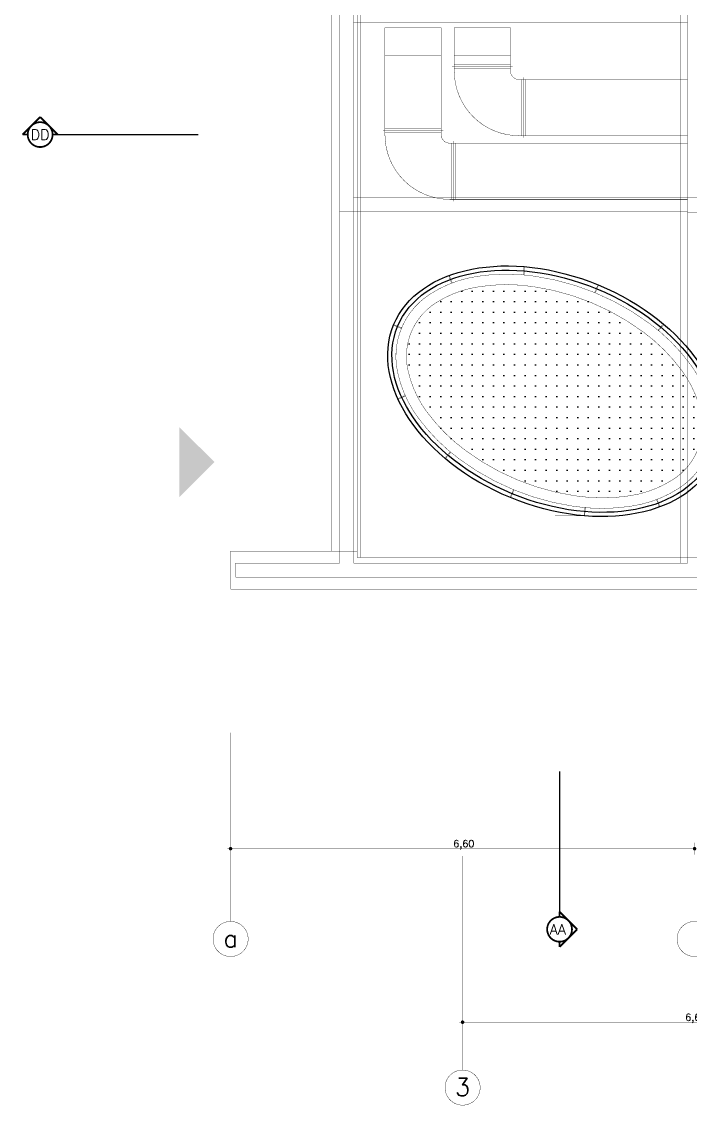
# Model space of a CAD drawing. Header units: inches. Extents: x -539189 to -457489, y 27559 to 80335.
# Drawn here: x -508159 to -498649, y 27559 to 42985 of the extents above; entities that cross this region are included whole.
import ezdxf

# ---------------------------------------------------------------- set-up
doc = ezdxf.new("R2010")
doc.units = ezdxf.units.IN
doc.header["$MEASUREMENT"] = 0
for name, pattern in [('Achse', [115, 0, -40, 75, 0]), ('CACHE', [750, 500, -250]), ('Tiretet', [546.805537, 264.583325, -105.833328, 70.555556, -105.833328])]:
    doc.linetypes.add(name, pattern=pattern)
for name, color, linetype in [('00 cloisons', 7, 'Continuous'), ('00 cotations', 7, 'Continuous'), ('00 hachures', 7, 'Continuous'), ('00 patatoides', 7, 'Continuous'), ('00 traits de coupes', 7, 'Continuous'), ('00 équipements siretec', 7, 'Continuous'), ('ArchiCAD', 7, 'Continuous'), ('calepinages', 7, 'Continuous'), ('DF ActivitÈ REPRISE', 7, 'Continuous'), ('DF ActivitÈ SOUFFLAGE', 7, 'Continuous'), ('flux de personnes', 7, 'Continuous'), ('murs peripherique', 7, 'Continuous')]:
    doc.layers.add(name, color=color, linetype=linetype)
doc.styles.get("Standard").update_dxf_attribs({"font": 'txt', "bigfont": 'BIGFONT.SHX'})
doc.dimstyles.new('Dimstyle_40', dxfattribs={"dimtxt": 100, "dimasz": 85.5, "dimexe": 0.18, "dimexo": 0, "dimgap": 0.09, "dimtad": 1, "dimtih": 1, "dimtoh": 1, "dimlfac": 0.001, "dimzin": 0, "dimdsep": 46, "dimtxsty": 'Standard', "dimblk": 'ARROWHEAD_11', "dimblk1": 'ARROWHEAD_11', "dimblk2": 'ARROWHEAD_11', "dimcen": 0.09, "dimclrd": 7, "dimclre": 7, "dimclrt": 7, "dimadec": 1, "dimazin": 0, "dimtfac": 1, "dimtdec": 4, "dimtmove": 0, "dimatfit": 3, "dimfxl": 1, "dimtolj": 1, "dimtzin": 0, "dimarcsym": 0})

# ---------------------------------------------------------------- blocks, each defined once
blk = doc.blocks.new('WALL_573', base_point=(-498901, 36464))
at = {"layer": '00 cloisons', "color": 7, "linetype": 'Continuous', "const_width": 5}
for points in [[(-498901, 36464, 0.15634), (-498547, 36883)], [(-498821, 36337, 0.156127), (-498408, 36826)]]:
    blk.add_lwpolyline(points, format="xyb", dxfattribs=at)
blk = doc.blocks.new('WALL_581', base_point=(-499512, 36236))
at = {"layer": '00 cloisons', "color": 7, "linetype": 'Continuous', "const_width": 5}
for points in [[(-499512, 36236, 0.107114), (-498901, 36464)], [(-499490, 36088, 0.106875), (-498821, 36337)]]:
    blk.add_lwpolyline(points, format="xyb", dxfattribs=at)
blk = doc.blocks.new('WALL_594', base_point=(-500286, 36235))
at = {"layer": '00 cloisons', "color": 7, "linetype": 'Continuous', "const_width": 5}
for points in [[(-500286, 36235, 0.076101), (-499512, 36236)], [(-500308, 36086, 0.076001), (-499490, 36088)]]:
    blk.add_lwpolyline(points, format="xyb", dxfattribs=at)
blk = doc.blocks.new('WALL_596', base_point=(-501844, 36878))
at = {"layer": '00 cloisons', "color": 7, "linetype": 'Continuous', "const_width": 5}
for points in [[(-501844, 36878, 0.123446), (-500286, 36235)], [(-501933, 36757, 0.123399), (-500308, 36086)]]:
    blk.add_lwpolyline(points, format="xyb", dxfattribs=at)
blk = doc.blocks.new('WALL_597', base_point=(-502392, 37424))
at = {"layer": '00 cloisons', "color": 7, "linetype": 'Continuous', "const_width": 5}
for points in [[(-502512, 37335, 0.076001), (-501933, 36757)], [(-502392, 37424, 0.076101), (-501844, 36878)]]:
    blk.add_lwpolyline(points, format="xyb", dxfattribs=at)
blk = doc.blocks.new('WALL_720', base_point=(-502664, 38017))
at = {"layer": '00 cloisons', "color": 7, "linetype": 'Continuous', "const_width": 5}
for points in [[(-502810, 37983, 0.106875), (-502512, 37335)], [(-502664, 38017, 0.107114), (-502392, 37424)]]:
    blk.add_lwpolyline(points, format="xyb", dxfattribs=at)
blk = doc.blocks.new('WALL_729', base_point=(-502265, 38984))
at = {"layer": '00 cloisons', "color": 7, "linetype": 'Continuous', "const_width": 5}
for points in [[(-502345, 39110, 0.320056), (-502810, 37983)], [(-502265, 38984, 0.320514), (-502664, 38017)]]:
    blk.add_lwpolyline(points, format="xyb", dxfattribs=at)
blk = doc.blocks.new('WALL_730', base_point=(-501654, 39212))
at = {"layer": '00 cloisons', "color": 7, "linetype": 'Continuous', "const_width": 5}
for points in [[(-501676, 39360, 0.106875), (-502345, 39110)], [(-501654, 39212, 0.107114), (-502265, 38984)]]:
    blk.add_lwpolyline(points, format="xyb", dxfattribs=at)
blk = doc.blocks.new('WALL_731', base_point=(-500880, 39213))
at = {"layer": '00 cloisons', "color": 7, "linetype": 'Continuous', "const_width": 5}
for points in [[(-500858, 39361, 0.076001), (-501676, 39360)], [(-500880, 39213, 0.076101), (-501654, 39212)]]:
    blk.add_lwpolyline(points, format="xyb", dxfattribs=at)
blk = doc.blocks.new('WALL_732', base_point=(-499322, 38570))
at = {"layer": '00 cloisons', "color": 7, "linetype": 'Continuous', "const_width": 5}
for points in [[(-499233, 38691, 0.123399), (-500858, 39361)], [(-499322, 38570, 0.123446), (-500880, 39213)]]:
    blk.add_lwpolyline(points, format="xyb", dxfattribs=at)
blk = doc.blocks.new('WALL_733', base_point=(-498774, 38023))
at = {"layer": '00 cloisons', "color": 7, "linetype": 'Continuous', "const_width": 5}
for points in [[(-498774, 38023, 0.076101), (-499322, 38570)], [(-498654, 38113, 0.076001), (-499233, 38691)]]:
    blk.add_lwpolyline(points, format="xyb", dxfattribs=at)
blk = doc.blocks.new('WALL_734', base_point=(-498502, 37431))
at = {"layer": '00 cloisons', "color": 7, "linetype": 'Continuous', "const_width": 5}
for points in [[(-498356, 37464, 0.106875), (-498654, 38113)], [(-498502, 37431, 0.107114), (-498774, 38023)]]:
    blk.add_lwpolyline(points, format="xyb", dxfattribs=at)
blk = doc.blocks.new('WALL_745', base_point=(-501162, 36321))
at = {"layer": '00 cloisons', "color": 7, "linetype": 'Continuous', "const_width": 5}
for points in [[(-501166, 36323), (-501212, 36212)], [(-501203, 36208), (-501157, 36319)], [(-501157, 36319), (-501166, 36323)], [(-501212, 36212), (-501203, 36208)]]:
    blk.add_lwpolyline(points, dxfattribs=at)
blk = doc.blocks.new('WALL_1883', base_point=(-500004, 39126))
at = {"layer": '00 cloisons', "color": 7, "linetype": 'Continuous', "const_width": 5}
for points in [[(-499963, 39240), (-500009, 39128)], [(-500000, 39124), (-499954, 39236)], [(-499954, 39236), (-499963, 39240)], [(-500009, 39128), (-500000, 39124)]]:
    blk.add_lwpolyline(points, dxfattribs=at)
blk = doc.blocks.new('WALL_1884', base_point=(-502758, 38621))
at = {"layer": '00 cloisons', "color": 7, "linetype": 'Continuous', "const_width": 5}
for points in [[(-502867, 38672), (-502871, 38663)], [(-502871, 38663), (-502760, 38617)], [(-502756, 38626), (-502867, 38672)], [(-502760, 38617), (-502756, 38626)]]:
    blk.add_lwpolyline(points, dxfattribs=at)
blk = doc.blocks.new('WALL_1885', base_point=(-501987, 39125))
at = {"layer": '00 cloisons', "color": 7, "linetype": 'Continuous', "const_width": 5}
for points in [[(-502077, 39373), (-502086, 39369)], [(-502086, 39369), (-502045, 39263)], [(-502036, 39266), (-502077, 39373)], [(-502045, 39263), (-502036, 39266)]]:
    blk.add_lwpolyline(points, dxfattribs=at)
blk = doc.blocks.new('WALL_1886', base_point=(-501034, 39231))
at = {"layer": '00 cloisons', "color": 7, "linetype": 'Continuous', "const_width": 5}
for points in [[(-501015, 39497), (-501025, 39381)], [(-501015, 39380), (-501005, 39496)], [(-501005, 39496), (-501015, 39497)], [(-501025, 39381), (-501015, 39380)]]:
    blk.add_lwpolyline(points, dxfattribs=at)
blk = doc.blocks.new('WALL_1887', base_point=(-502566, 37720))
at = {"layer": '00 cloisons', "color": 7, "linetype": 'Continuous', "const_width": 5}
for points in [[(-502705, 37664), (-502809, 37617)], [(-502805, 37608), (-502701, 37655)], [(-502701, 37655), (-502705, 37664)], [(-502809, 37617), (-502805, 37608)]]:
    blk.add_lwpolyline(points, dxfattribs=at)
blk = doc.blocks.new('WALL_1888', base_point=(-501966, 36973))
at = {"layer": '00 cloisons', "color": 7, "linetype": 'Continuous', "const_width": 5}
for points in [[(-502066, 36861), (-502140, 36771)], [(-502140, 36771), (-502132, 36765)], [(-502132, 36765), (-502058, 36854)], [(-502058, 36854), (-502066, 36861)]]:
    blk.add_lwpolyline(points, dxfattribs=at)
blk = doc.blocks.new('WALL_1889', base_point=(-499200, 38475))
at = {"layer": '00 cloisons', "color": 7, "linetype": 'Continuous', "const_width": 5}
for points in [[(-499034, 38683), (-499108, 38593)], [(-499108, 38593), (-499100, 38587)], [(-499100, 38587), (-499026, 38677)], [(-499026, 38677), (-499034, 38683)]]:
    blk.add_lwpolyline(points, dxfattribs=at)
blk = doc.blocks.new('WALL_1890', base_point=(-499179, 36323))
at = {"layer": '00 cloisons', "color": 7, "linetype": 'Continuous', "const_width": 5}
for points in [[(-499121, 36185), (-499130, 36181)], [(-499130, 36181), (-499089, 36075)], [(-499080, 36078), (-499121, 36185)], [(-499089, 36075), (-499080, 36078)]]:
    blk.add_lwpolyline(points, dxfattribs=at)
blk = doc.blocks.new('WALL_1891', base_point=(-500132, 36216))
at = {"layer": '00 cloisons', "color": 7, "linetype": 'Continuous', "const_width": 5}
for points in [[(-500151, 36067), (-500161, 35951)], [(-500161, 35951), (-500151, 35950)], [(-500141, 36066), (-500151, 36067)], [(-500151, 35950), (-500141, 36066)]]:
    blk.add_lwpolyline(points, dxfattribs=at)
blk = doc.blocks.new('*D44')
at = {"layer": '00 cotations', "color": 7, "linetype": 'Continuous', "const_width": 5}
for points in [[(-505233, 31212), (-505211, 31212)], [(-505188, 31235), (-505188, 31297)], [(-505188, 31128), (-505188, 31190)], [(-505166, 31212), (-498611, 31212)], [(-498588, 31235), (-498588, 31297)], [(-498588, 31128), (-498588, 31190)]]:
    blk.add_lwpolyline(points, dxfattribs=at)
at = {"layer": '00 cotations', "color": 7, "linetype": 'Continuous'}
for points, const_width in [([(-505211, 31212, 1), (-505166, 31212, 1)], 5), ([(-505200, 31212, 1), (-505177, 31212, 1)], 22.5), ([(-498611, 31212, 1), (-498566, 31212, 1)], 5), ([(-498600, 31212, 1), (-498577, 31212, 1)], 22.5)]:
    blk.add_lwpolyline(points, format="xyb", close=True, dxfattribs=dict(at, const_width=const_width))
at = {"layer": '00 cotations', "color": 7, "insert": (-502022, 31332), "char_height": 100, "attachment_point": 1}
blk.add_mtext('\\A1;{\\Ftxt.shx|c0;6,60}', dxfattribs=at)
blk = doc.blocks.new('ARROWHEAD_11')
at = {"color": 0, "linetype": 'Continuous'}
blk.add_line((0, 0), (-1, 0), dxfattribs=at)
at = {"color": 0, "linetype": 'Continuous', "const_width": 0.25}
blk.add_lwpolyline([(-0.125, 0, 1), (0.125, 0, 1)], format="xyb", close=True, dxfattribs=at)
blk = doc.blocks.new('*D51')
at = {"layer": '00 cotations', "color": 7, "linetype": 'Continuous', "const_width": 5}
for points in [[(-501933, 28742), (-501911, 28742)], [(-501888, 28764), (-501888, 28826)], [(-501888, 28658), (-501888, 28719)], [(-501866, 28742), (-495311, 28742)], [(-495288, 28764), (-495288, 28826)], [(-495288, 28658), (-495288, 28719)]]:
    blk.add_lwpolyline(points, dxfattribs=at)
at = {"layer": '00 cotations', "color": 7, "linetype": 'Continuous'}
for points, const_width in [([(-501911, 28742, 1), (-501866, 28742, 1)], 5), ([(-501900, 28742, 1), (-501877, 28742, 1)], 22.5), ([(-495311, 28742, 1), (-495266, 28742, 1)], 5), ([(-495300, 28742, 1), (-495277, 28742, 1)], 22.5)]:
    blk.add_lwpolyline(points, format="xyb", close=True, dxfattribs=dict(at, const_width=const_width))
at = {"layer": '00 cotations', "color": 7, "insert": (-498722, 28862), "char_height": 100, "attachment_point": 1}
blk.add_mtext('\\A1;{\\Ftxt.shx|c0;6,60}', dxfattribs=at)
blk = doc.blocks.new('CUTPLANE_7', base_point=(-507647, 41377))
at = {"layer": '00 traits de coupes', "color": 7, "linetype": 'Continuous', "const_width": 25}
for points in [[(-507897, 41627), (-508147, 41377)], [(-507647, 41377), (-507897, 41627)], [(-508147, 41377), (-508074, 41377)], [(-507720, 41377), (-507647, 41377)]]:
    blk.add_lwpolyline(points, dxfattribs=at)
blk.add_lwpolyline([(-508074, 41377, 1), (-507720, 41377, 1)], format="xyb", close=True, dxfattribs=at)
at = {"layer": '00 traits de coupes', "color": 171, "linetype": 'Tiretet', "const_width": 17.5}
blk.add_lwpolyline([(-507647, 41377), (-505647, 41377)], dxfattribs=at)
at = {"layer": 'ArchiCAD', "color": 7, "insert": (-508033, 41302), "char_height": 150, "attachment_point": 7}
blk.add_mtext('\\A1;{\\Ftxt.shx|c0;DD}', dxfattribs=at)
blk = doc.blocks.new('CUTPLANE_9', base_point=(-500508, 57173))
at = {"layer": '00 traits de coupes', "color": 171, "linetype": 'Tiretet', "const_width": 17.5}
blk.add_lwpolyline([(-500508, 32314), (-500508, 30314)], dxfattribs=at)
at = {"layer": '00 traits de coupes', "color": 7, "linetype": 'Continuous', "const_width": 25}
blk.add_lwpolyline([(-500685, 30064, 1), (-500332, 30064, 1)], format="xyb", close=True, dxfattribs=at)
for points in [[(-500508, 30241), (-500508, 30314)], [(-500508, 30314), (-500258, 30064)], [(-500258, 30064), (-500508, 29814)], [(-500508, 29814), (-500508, 29888)]]:
    blk.add_lwpolyline(points, dxfattribs=at)
at = {"layer": 'ArchiCAD', "color": 7, "insert": (-500650, 29989), "char_height": 150, "attachment_point": 7}
blk.add_mtext('\\A1;{\\Ftxt.shx|c0;AA}', dxfattribs=at)

msp = doc.modelspace()

# ---------------------------------------------------------------- hatches: boundary and pattern name
at = {"layer": '00 patatoides'}
h = msp.add_hatch(dxfattribs=at)
h.set_pattern_fill('25___COPIE', color=52, style=0, pattern_type=2)
h.set_pattern_definition([(0, (0, 0), (0, 150), [0, -150])])
h.paths.add_polyline_path([(-498901.227, 36463.79, 0.320514013), (-498502.072, 37431.017, 0.107114179), (-498774.295, 38023.168, 0.076100726), (-499321.87, 38569.739, 0.123445866), (-500880.394, 39212.91, 0.076100726), (-501654.072, 39211.592, 0.107114179), (-502264.681, 38983.768, 0.320514013), (-502663.836, 38016.541, 0.107114179), (-502391.613, 37424.39, 0.076100726), (-501844.038, 36877.819, 0.123445866), (-500285.514, 36234.648, 0.076100726), (-499511.836, 36235.966, 0.107114179)], flags=0)
at = {"layer": 'flux de personnes'}
msp.add_hatch(color=7, dxfattribs=at).paths.add_polyline_path([(-505418.975, 36716.29), (-505918.975, 37216.29), (-505918.975, 36216.29)], flags=0)

# ---------------------------------------------------------------- linework, layer by layer
at = {"layer": '00 hachures', "color": 7, "linetype": 'Achse', "const_width": 5}
for points in [[(-503638.267, 35278.519), (-503638.267, 50976.801)], [(-503438.267, 50976.801), (-503438.267, 35278.519)], [(-498788.267, 35278.519), (-498788.267, 50976.801)], [(-498688.267, 35278.519), (-498688.267, 50976.801)], [(-498688.267, 42976.801), (-503438.267, 42976.801)], [(-503438.267, 40476.801), (-496838.267, 40476.801)], [(-503638.267, 40276.801), (-498688.267, 40276.801)], [(-505118.267, 35078.519), (-505118.267, 35278.519)], [(-505118.267, 35278.519), (-503638.267, 35278.519)], [(-503438.267, 35278.519), (-498688.267, 35278.519)], [(-505118.267, 35078.519), (-487138.267, 35078.519)]]:
    msp.add_lwpolyline(points, dxfattribs=at)
at = {"layer": '00 hachures', "color": 7, "linetype": 'Continuous', "const_width": 5}
for points in [[(-503758.265, 50806.801), (-503758.265, 35448.519)], [(-505188.267, 35448.519), (-505188.267, 34908.057)], [(-505188.267, 35448.519), (-503388.267, 35448.519)], [(-503388.267, 35358.658), (-487138.267, 35358.658)], [(-505188.267, 34908.057), (-487138.267, 34908.057)]]:
    msp.add_lwpolyline(points, dxfattribs=at)
at = {"layer": '00 équipements siretec', "color": 1, "linetype": 'Tiretet', "const_width": 5}
for points in [[(-505438.267, 29926.699, 1), (-504938.267, 29926.699, 1)], [(-498838.267, 29926.699, 1), (-498338.267, 29926.699, 1)], [(-502138.267, 27811.126, 1), (-501638.267, 27811.126, 1)]]:
    msp.add_lwpolyline(points, format="xyb", close=True, dxfattribs=at)
at = {"layer": 'ArchiCAD', "color": 7, "linetype": 'Continuous'}
for major_axis, ratio in [((2286.397, -943.549), 0.662102818), ((2230.692, -920.56), 0.653660103)]:
    msp.add_ellipse((-500582.954, 37723.779), major_axis=major_axis, ratio=ratio, dxfattribs=at)
at = {"layer": 'calepinages', "color": 7, "linetype": 'Continuous', "const_width": 5}
for points in [[(-503388.267, 35358.658), (-503388.267, 50896.662)], [(-503338.267, 35358.658), (-503338.267, 50896.662)]]:
    msp.add_lwpolyline(points, dxfattribs=at)
at = {"layer": 'DF ActivitÈ REPRISE', "color": 191, "linetype": 'Continuous', "const_width": 5}
msp.add_lwpolyline([(-502992.602, 42498.559), (-502192.602, 42498.559), (-502192.602, 42898.559), (-502992.602, 42898.559)], close=True, dxfattribs=at)
for points in [[(-502992.602, 42498.559), (-502992.602, 41435.657)], [(-502192.602, 42498.559), (-502192.602, 41435.657)], [(-502192.602, 41465.657), (-502992.602, 41465.657)], [(-502192.602, 41405.657), (-502992.602, 41405.657)], [(-502042.602, 41255.657), (-502042.602, 40455.657)], [(-502012.602, 41255.657), (-498688.267, 41255.657)], [(-501982.602, 41255.657), (-501982.602, 40455.657)], [(-502012.602, 40455.657), (-498688.267, 40455.657)]]:
    msp.add_lwpolyline(points, dxfattribs=at)
at = {"layer": 'DF ActivitÈ REPRISE', "color": 191, "linetype": 'CACHE', "const_width": 5}
for points in [[(-502162.602, 41435.657), (-503022.602, 41435.657)], [(-502992.602, 41435.657), (-502992.602, 41375.657)], [(-502192.602, 41435.657), (-502192.602, 41375.657)], [(-502072.602, 41255.657), (-502012.602, 41255.657)], [(-502012.602, 41285.657), (-502012.602, 40425.657)], [(-502072.602, 40455.657), (-502012.602, 40455.657)]]:
    msp.add_lwpolyline(points, dxfattribs=at)
at = {"layer": 'DF ActivitÈ REPRISE', "color": 191, "linetype": 'Continuous', "const_width": 5}
for points in [[(-502992.602, 41375.657, 0.414213562), (-502072.602, 40455.657)], [(-502192.602, 41375.657, 0.414213562), (-502072.602, 41255.657)]]:
    msp.add_lwpolyline(points, format="xyb", dxfattribs=at)
at = {"layer": 'DF ActivitÈ SOUFFLAGE', "color": 6, "linetype": 'Continuous', "const_width": 5}
msp.add_lwpolyline([(-502006.852, 42498.559), (-501206.852, 42498.559), (-501206.852, 42898.559), (-502006.852, 42898.559)], close=True, dxfattribs=at)
for points in [[(-502006.852, 42498.559), (-502006.852, 42341.329)], [(-501206.852, 42498.559), (-501206.852, 42341.329)], [(-501176.852, 42341.329), (-502036.852, 42341.329)], [(-501206.852, 42371.329), (-502006.852, 42371.329)], [(-502006.852, 42341.329), (-502006.852, 42281.329)], [(-501206.852, 42311.329), (-502006.852, 42311.329)], [(-501206.852, 42341.329), (-501206.852, 42281.329)], [(-501086.852, 42161.329), (-501026.852, 42161.329)], [(-501056.852, 42161.329), (-501056.852, 41361.329)], [(-501026.852, 42191.329), (-501026.852, 41331.329)], [(-501026.852, 42161.329), (-498688.267, 42161.329)], [(-500996.852, 42161.329), (-500996.852, 41361.329)], [(-501086.852, 41361.329), (-501026.852, 41361.329)], [(-501026.852, 41361.329), (-498688.267, 41361.329)]]:
    msp.add_lwpolyline(points, dxfattribs=at)
for points in [[(-502006.852, 42281.329, 0.414213562), (-501086.852, 41361.329)], [(-501206.852, 42281.329, 0.414213562), (-501086.852, 42161.329)]]:
    msp.add_lwpolyline(points, format="xyb", dxfattribs=at)
at = {"layer": 'murs peripherique', "color": 7, "linetype": 'Continuous', "const_width": 5}
for points in [[(-498688.267, 40276.801), (-498688.267, 43177.145)], [(-498688.267, 40266.801), (-487138.267, 40266.801)], [(-501014.909, 39497.348), (-501327.023, 39497.348)], [(-501020.133, 39439.297), (-501251.438, 39439.297)], [(-500004.33, 39191.43), (-499958.111, 39172.357)], [(-502804.099, 38667.445), (-502823.172, 38621.226)]]:
    msp.add_lwpolyline(points, dxfattribs=at)
at = {"layer": 'murs peripherique', "color": 151, "linetype": 'Continuous', "const_width": 0.5}
for points in [[(-499569.204, 38682.916), (-500004.204, 38682.916)], [(-500160.959, 35951.106), (-500582.954, 35951.106)], [(-500150.999, 35950.21), (-500572.994, 35950.21)]]:
    msp.add_lwpolyline(points, dxfattribs=at)
at = {"layer": 'murs peripherique', "color": 1, "linetype": 'Tiretet', "const_width": 5}
for points in [[(-505188.267, 32861.924), (-505188.267, 30176.699)], [(-501888.267, 28061.126), (-501888.267, 31107.794)]]:
    msp.add_lwpolyline(points, dxfattribs=at)

# ---------------------------------------------------------------- block references
at = {"layer": '00 cloisons', "color": 7}
for name, p in [('WALL_1886', (-501033.82, 39231.406)), ('WALL_730', (-501654.072, 39211.592)), ('WALL_1885', (-501986.542, 39124.71)), ('WALL_731', (-500880.394, 39212.91)), ('WALL_732', (-499321.87, 38569.739)), ('WALL_1883', (-500004.213, 39126.178)), ('WALL_729', (-502264.681, 38983.768)), ('WALL_1884', (-502757.92, 38621.343)), ('WALL_733', (-498774.295, 38023.168)), ('WALL_1889', (-499200.054, 38474.649)), ('WALL_734', (-498502.072, 37431.017)), ('WALL_720', (-502663.836, 38016.541)), ('WALL_1887', (-502566.047, 37720.461)), ('WALL_597', (-502391.613, 37424.39)), ('WALL_596', (-501844.038, 36877.819)), ('WALL_573', (-498901.227, 36463.79)), ('WALL_1888', (-501965.854, 36972.909)), ('WALL_581', (-499511.836, 36235.966)), ('WALL_745', (-501161.695, 36321.38)), ('WALL_594', (-500285.514, 36234.648)), ('WALL_1890', (-499179.366, 36322.848)), ('WALL_1891', (-500132.088, 36216.152))]:
    msp.add_blockref(name, p, dxfattribs=at)
at = {"layer": '00 traits de coupes', "color": 171}
for name, p in [('CUTPLANE_9', (-500508.303, 57173.347)), ('CUTPLANE_7', (-507646.888, 41377.025))]:
    msp.add_blockref(name, p, dxfattribs=at)

# ---------------------------------------------------------------- texts
at = {"layer": '00 équipements siretec', "color": 1, "char_height": 250, "attachment_point": 2}
for s, insert, width in [('\\A1;{\\Ftxt.shx|c0;\\C1;a}', (-505188.267, 30058.842), 500), ('\\A1;{\\Ftxt.shx|c0;\\C1;3}', (-501888.267, 27943.271), 355.25334)]:
    msp.add_mtext(s, dxfattribs=dict(at, insert=insert, width=width))

# ---------------------------------------------------------------- dimensions: what is measured, and where the dimension line sits
at = {"layer": '00 cotations', "color": 7, "linetype": 'Continuous'}
for base, p1, p2, picture, middle in [((-498588.267, 31212.2), (-505188.267, 32861.924), (-498588.267, 32861.923), '*D44', (-501888.267, 31282.2)), ((-495288.267, 28741.938), (-501888.267, 31107.794), (-495288.267, 31107.794), '*D51', (-498588.267, 28811.938))]:
    dim = msp.add_linear_dim(base=base, p1=p1, p2=p2, dimstyle='Dimstyle_40', dxfattribs=at)
    dim.commit()
    dim.dimension.update_dxf_attribs({"geometry": picture, "text_midpoint": middle})

doc.saveas('drawing.dxf')
